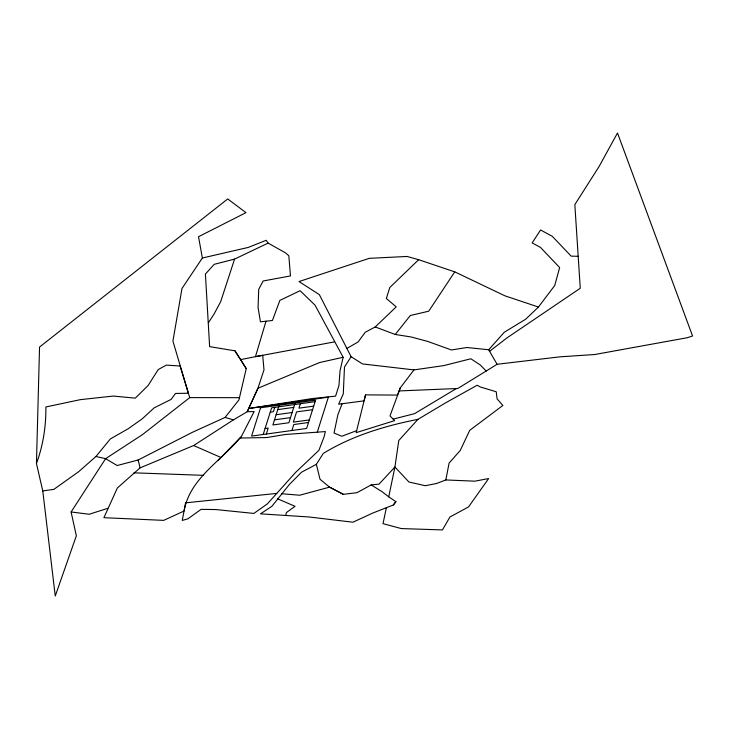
<?xml version="1.0" encoding="UTF-8"?>
<svg xmlns="http://www.w3.org/2000/svg" width="729" height="729" viewBox="0 0 729 729"><rect width="100%" height="100%" fill="white"/><g stroke="black" fill="none" stroke-linecap="round" stroke-linejoin="round"><path stroke-width="1.09" d="M36.45 463.48L39.539 347.059L227.721 198.944L245.983 212.64L198.525 236.725L202.37 258.011L181.986 288.474L172.919 341.126L188.392 393.232L175.452 393.46L171.178 399.374L154.111 407.885L142.255 418.801L128.368 428.661L110.352 438.931L95.955 456.491L78.759 471.617L53.873 489.359L42.774 490.918L36.45 463.48C43.129 445.501 46.1 426.155 45.872 406.964L80.363 399.647L113.268 396.057L135.275 398.152L148.115 385.513L158.202 369.594L166.321 365.111L180.072 366.022L189.74 397.606L142.547 434.566L105.614 458.669L71.105 511.968L76.345 535.815L55.249 595.994L42.774 490.918M316.368 464.318L320.013 479.263L329.572 487.145L343.359 494.335L356.964 492.686L371.189 484.913L379.062 484.12L394.927 467.007L408.914 481.997L425.362 485.724L436.753 483.445L445.838 479.946L449.073 463.125L460.245 450.44L469.74 430.329L502.873 405.452L497.078 398.845L496.23 391.746L480.511 387.044L477.149 385.258L445.756 402.754L417.945 419.348L398.781 440.507L394.927 467.007L388.739 496.832L395.902 501.68L393.35 504.978L372.811 513.034L352.954 522.21L308.886 516.961L260.49 513.845L271.926 506.281L289.413 484.439L301.533 472.21L316.368 464.318L323.293 453.411C352.089 435.778 384.994 425.836 417.945 419.348M285.786 515.476L286.406 512.551L295.045 506.318L277.448 498.736M386.397 507.594L383.026 523.659L401.324 528.571L442.439 529.919L449.948 516.989L468.547 506.919L488.649 478.534L474.925 481.176L445.838 479.946M95.955 456.491L105.614 458.669L117.169 465.53L138.173 459.99L192.447 432.279L225.088 417.435L238.966 399.847L246.238 368.601L235.002 350.84L209.624 346.639L205.414 274.058L214.226 264.317L234.565 259.114L268.09 243.112L285.294 252.744L288.812 255.715L290.47 275.927L263.133 280.993L258.713 289.358L258.066 307.556L260.453 321.817L272.418 320.487L279.863 300.403L300.111 290.698L315.083 305.214L343.149 357.283L340.042 370.706L338.967 385.359L335.577 396.129L311.848 398.617L248.717 408.495L247.24 411.712L233.435 419.849L193.641 445.537L140.086 467.863L117.396 487.938L103.901 517.69L163.697 520.369L184.1 511.02C189.494 478.98 220.541 461.43 239.896 438.047L266.741 437.546L285.148 434.511L325.371 431.577L324.013 436.972L318.892 450.358L295.5 472.52L267.37 503.885L253.865 513.426L215.893 509.562L201.076 509.352L187.891 518.829L182.259 520.442L185.576 502.837L276.756 493.415M489.578 351.305L506.874 337.974L580.266 288.256L574.835 204.63L599.038 166.586L617.499 133.006L692.55 335.978L687.338 337.709L594.764 354.513L560.054 356.827L497.078 364.281L486.197 371.025L480.192 364.91L470.852 358.777L443.742 365.612L413.963 369.895L400.321 387.801L397.551 395.072L365.548 394.881L364.063 400.859L338.621 404.194L343.286 393.906L344.48 367.088L351.105 356.681L319.366 294.653L299.027 281.549L369.248 258.33L407.064 256.462L418.656 259.706L454.768 271.862L504.997 295.856L538.458 307.046L554.751 285.458L559.653 267.561L540.471 247.413L532.161 242.894L540.581 229.963L552.3 236.333L571.153 256.134L578.188 256.298M365.548 394.881L356.18 432.643L394.653 420.615L389.988 415.931L400.321 387.801M266.021 321.17L255.46 356.654L240.561 359.634L235.002 350.84M263.187 434.475L271.625 407.812L315.128 401.624M266.322 434.047L268.208 428.078L265.074 428.515M274.769 407.365L273.393 411.712L270.259 412.149M291.901 430.502L293.796 424.542L308.513 422.501M300.384 403.72L298.972 408.167L313.698 406.135M317.288 432.169L328.369 397.159L248.717 408.495L257.938 388.256L263.998 369.867L262.686 355.305L255.46 356.654L334.383 341.901M234.565 259.114L220.641 301.779L214.226 313.771L208.421 322.71M342.12 403.738L337.882 414.71L334.037 433.035L341.773 436.252L356.672 430.639M240.588 438.038L254.148 411.557L247.24 411.712L257.938 388.256L319.603 362.541L343.149 357.283M454.768 271.862L428.707 311.192L410.29 315.52L395.255 334.465L375.216 326.966L365.22 332.269L358.158 341.928L346.603 348.599M393.35 504.978L395.902 501.68M395.255 334.465L411.256 336.998L427.969 341.5L451.442 349.966L466.833 347.514L488.685 349.747L504.268 332.251L525.636 319.238L538.458 307.046M217.898 460.628L241.308 436.625M418.656 259.706L389.805 287.49L386.334 298.471L396.212 306.863L375.216 326.966M486.197 371.025L457.803 388.493L399.137 390.935M456.363 388.557L414.655 413.616L393.177 419.129M107.737 508.341L89.184 514.255L71.105 511.968M202.37 258.011L248.334 247.404L266.185 240.297L268.09 243.112M277.74 409.616L293.732 407.402M276.118 414.728L292.11 412.514M312.577 409.689L296.585 411.894L293.34 422.127L309.333 419.913M274.505 419.849L290.488 417.635M189.74 397.606L239.559 397.679M133.99 472.829L203.254 475.326M281.667 493.724L299.665 495.228L329.572 487.145L343.359 494.335M413.963 369.895L362.495 363.926L351.105 356.681M225.088 417.435L233.435 419.849M193.641 445.537L220.951 457.484M371.189 484.913L382.069 491.692L388.739 496.832M240.561 359.634L246.238 368.601M488.685 349.747L497.078 364.281M138.173 459.99L140.086 467.863M260.554 407.784L251.596 436.079L306.627 428.461L315.584 400.166L260.554 407.784M279.362 404.504L272.883 424.961L288.875 422.747L295.354 402.29L279.362 404.504"/></g></svg>
